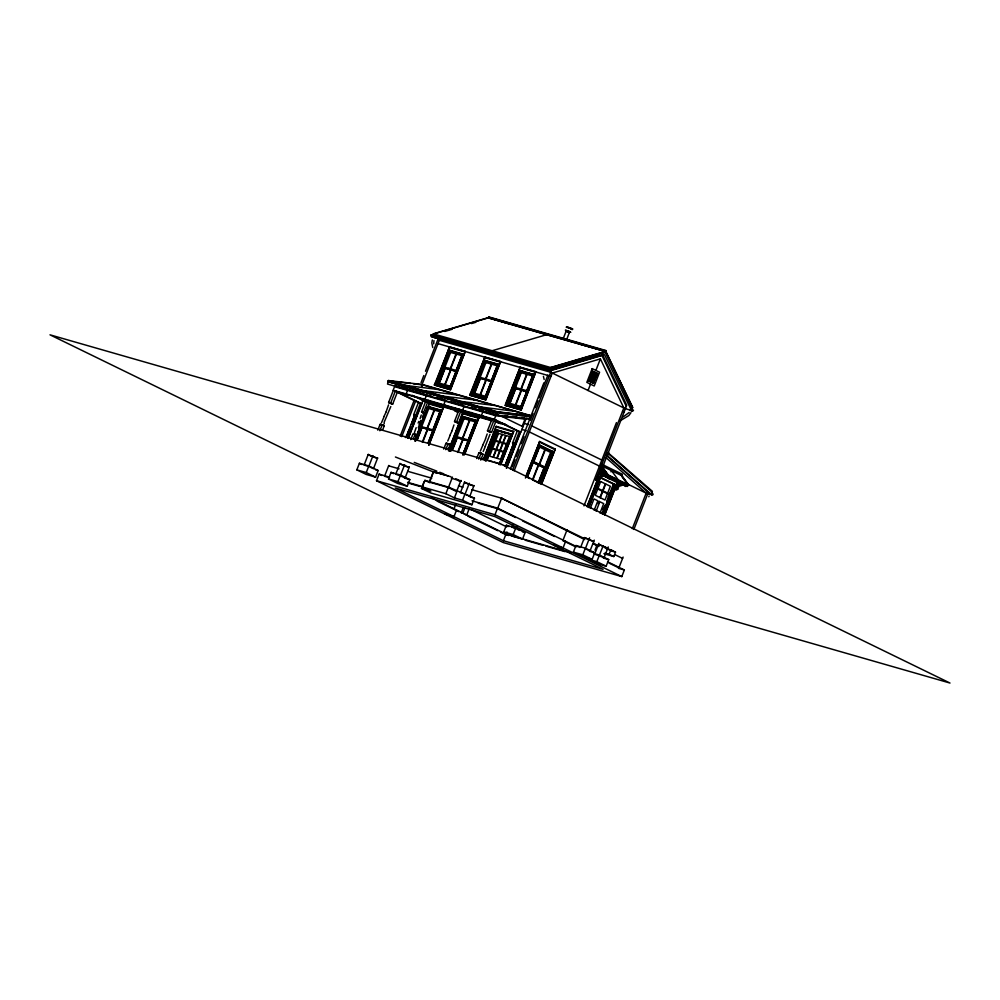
<?xml version="1.0" encoding="UTF-8"?>
<svg xmlns="http://www.w3.org/2000/svg" width="1000" height="1000" viewBox="0 0 1000 1000"><rect width="100%" height="100%" fill="white"/><g stroke="black" fill="none" stroke-linecap="round" stroke-linejoin="round"><path stroke-width="1.5" d="M471.15 412.425L471.463 414.462M381.475 422.775L384.2 416.45M384.087 416.2L386.25 411.775M386.163 411.662L388.55 404.875M384.188 423.9L384.175 422.15L390.8 406.562M391.575 403.9L389.575 403.075M433.462 337.075L434.487 337.375M447.05 443.462L449.188 444.225L448.4 444.062M447.75 441.062L450.1 435.363M449.988 435.112L452.15 430.688M452.062 430.575L453.938 424.95M455.475 422.038L457.475 422.762L456.737 422.6M482.713 445.238L485.575 438.963M485.262 446.562L483.2 451.488M485.5 438.762L487.163 433.975M488.425 431.5L490.425 432.275L489.7 432.062M648.45 493.738L649.837 494.2M414.387 432.713L416.163 427.675M459.462 411.425L455.788 409.538M408.587 430.9L408.1 432.537M507.45 459.288L505.788 463.663M432.325 339.963L431.825 342.938L432.738 347.488M433.95 340.55L433.7 343.9M423.25 399.875L423.725 398.537M412.413 426.637L415.887 417.85M410.712 431.325L411.225 429.85M509.588 459.7L515.562 444.363M423.15 400.15L425.938 401.4M387.975 381.637L496.825 412.925L387.975 381.637L388.4 380.538L422.688 384.575L531.362 415.775L530.913 416.938L496.637 412.863M388.7 380.9L387.488 384.025L495.763 415.1L529.837 419.125L531.05 416L495.863 405.588L461.562 401.538L461.325 402.738M356.825 469.862L359.4 463.263L368.812 465.962L378.15 470.525L375.575 477.125L366.163 474.412L356.825 469.862L366.238 472.562L375.575 477.125M368.3 454.25L364.087 465.075L368.787 466.425L373.013 455.6M377.812 430.175L380.05 424.412L380.775 424.387M393.35 390.312L388.625 402.413L389.175 402.925M379.862 430.763L382.113 425.012L381.55 424.613M389.975 403.025L390.688 403.013L395.412 390.913L421.8 403.775L408.312 438.387M382.475 430.325L384.15 426L383.6 425.487M366.238 472.562L368.812 465.962M405.175 385.637L403.963 388.75L407.95 389.225L395 385.5M377.675 457.875L373.462 468.7L369.963 467M407.5 390.35L406.1 393.963L408.237 395.012M488.2 317.663L433.288 333.85L432.863 334.95L550.55 368.725L605.462 352.55L632.238 408.562M607.575 561.8L624.35 569.975L621.788 576.575L503.3 542.575L376.512 480.737L379.087 474.137L389.575 477.163M431.037 334.95A1.45 1.05 -74 0 0 431.463 336.763A1.45 1.05 -74 0 0 432.938 335.875L433.25 335.062M388.775 465.425L384.55 476.262L389.012 477.537M400.175 436.2L413.663 401.587M421.037 382.663L423.825 375.538M425.487 371.25L437.738 339.85L550.725 372.275L625.388 408.7M401.737 436.65L415.8 400.6M421.475 386.037L439.3 340.312M422.238 385.75L422.688 384.575M422.438 385.8L422.775 384.925L494.3 405.45M388.5 478.963L391.075 472.362L400.487 475.062L409.825 479.613L407.25 486.213L397.837 483.512L388.5 478.963L397.912 481.662L407.25 486.213M414.263 415.163L413.713 414.65L418.425 402.55L420.487 403.137L415.775 415.238L414.913 415.5M424.012 391.037L422.788 394.162L431.125 395.875M405.962 437.65L414.387 416.025M444.312 339.15L444.613 338.312L444.288 339.137A1.45 1.05 -74 0 1 442.812 340.012A1.45 1.05 -74 0 1 442.388 338.212L442.362 338.2M406.812 436.35L410.75 426.262M414.688 416.163L411.35 424.387M415.938 417.7L416.7 415.975M408.013 438.237L421.512 403.638M421.75 403.762L423.363 399.637M399.988 463.338L395.763 474.175L405.138 477.8L409.363 466.962M424.925 399.375L426.337 395.763M410.763 439.625L413 433.875L415.775 434.562M426.3 399.775L421.587 411.875L422.137 412.388M413.387 438.787L415.062 434.462L414.513 434.075M422.925 412.488L423.638 412.463L428.363 400.363L430.4 401.362L414.862 441.213M434.412 384.938L435.062 383.338L451.025 387.975L465.288 351.4L450.575 389.712L434.412 384.988L450.575 389.712M419.275 424.663L420.95 420.35M465.288 351.4L449.588 346.887L435.062 383.338M418.325 427.663L421.15 420.438M422.275 417.55L423.963 413.212M434.875 385.213L449.588 346.887M424.237 413.35L422.525 412.525L423.25 412.938M397.912 481.662L404.688 464.688M415.225 439.475L427.912 406.413L442.225 410.525M436.875 383.938L449.787 350.312L436.7 383.862M415.25 439.487L427.912 406.413M438.562 384.4L437.175 383.725L450.062 350.737L462.625 354.338M453.55 342.188A1.487 1.075 -74 0 0 453.725 341.85L454.05 341.025M415.688 441L421.312 426.562L433.875 430.163M437.875 384.062L444.475 367.15M421.712 426.613L428.762 408.525L439.938 411.737L432.887 429.825M416.613 440.15L421.9 426.838M439.012 382.938L444.513 368.85M416.875 440.025L421.838 427.3M440.087 380.525L441.725 376.325M441.912 375.788L444.712 368.612M417.088 440.238L421.975 427.725M445.138 368.325L439.363 383.1L450.55 386.312M439.25 389.65L405.075 385.325L404.837 386.512M427.1 428.162L434.15 410.075M450.262 368.762L456.025 353.975M427.5 428.275L434.55 410.188M450.662 368.875L456.425 354.087M422.312 442.212L427.362 429.275M444.762 384.65L450.525 369.862M422.713 442.325L427.762 429.387M445.15 384.762L450.913 369.975M442.738 396.138L442.5 397.325M442.837 396.45L441.625 399.562L445.613 400.037M463.137 344.55L463.462 343.725M428 443.113L440.863 410.125L428.188 443.2M428.812 442.062L433.15 430.925M451.075 384.963L456.312 371.525M431.05 437.375L433.3 431.6M445.163 401.163L443.75 404.775L445.9 405.825M452.088 383.438L453.738 379.212M428.812 444.938L443.413 407.5L428.95 445.188M472.875 346.438L472.562 347.262A1.487 1.075 -74 0 1 471.05 348.162A1.487 1.075 -74 0 1 470.613 346.312L470.637 346.325M421.463 488.413L430.875 491.125L422.312 486.95L424.888 480.35L448.425 487.1L474.462 498.162L471.887 504.762L430.788 492.975L421.463 488.413L424.025 481.812M458.088 395.05L423.9 390.725L423.663 391.925M605.825 350.513L488.913 316.95L488.188 317.9L605.087 351.463L605.825 350.513L605.7 351.75M454.113 409.438L443.025 404.837L457.2 410.712M456.012 408.537L458.425 409.562L456.962 410.712M429.25 482.275L432.938 472.8M448.137 475.875L433.65 471.712L429.575 482.163L448.413 487.562L456.575 491.55L460.925 480.375M461.675 401.85L460.45 404.963L463.113 405.288M480.05 349.025L480.025 349.012A1.487 1.075 -74 0 0 480.462 350.863A1.487 1.075 -74 0 0 481.975 349.963L482.287 349.137M443.713 449.087L445.95 443.338L446.675 443.312M459.25 409.237L454.538 421.337L455.087 421.85M445.775 449.675L448.013 443.925L447.463 443.537M455.875 421.95L456.587 421.925L461.312 409.825L463.35 410.825L458.638 422.925L457.912 422.938M464 406.575L462.587 410.188L464.725 411.225M448.375 449.237L450.062 444.925L449.5 444.412M470.337 393.488L470.188 395.35L485.875 399.85L500.588 361.525L484.9 357.025L470.375 393.475L486.325 398.1L500.588 361.525M448.425 450.562L463.025 413.125L478.913 417.725L464.812 453.875M448.562 450.812L463.025 413.125M470.188 395.35L484.9 357.025M449.8 450.962L463.212 416.55L450 451.05M450.262 450.913L463.475 416.962L476.15 420.625L462.8 454.513M472.512 393.875L485.35 360.863L498.025 364.525L485.037 397.463L472.488 393.862L473.875 394.538M468.85 441.125L455.712 437.238L463.6 417.025M492.013 381.712L478.875 377.825L485.475 360.913M450.988 451.125L456.625 436.688M473.188 394.2L479.787 377.287M451.912 450.288L456.95 437.375M474.113 393.35L479.562 379.375M453.787 446.075L457.2 436.975M474.875 391.662L479.75 379.475M452.4 450.375L457.275 437.85M480.438 378.45L474.675 393.237L485.863 396.45M491.388 352.663L492.137 350.737L546.638 334.675L605.5 351.337L632.663 407.463L631.487 410.487L623.837 408.225M462.413 438.3L469.462 420.213M485.575 378.888L491.337 364.113M462.8 438.413L469.85 420.325M485.962 379L491.725 364.225M457.625 452.35L462.675 439.4M480.075 394.787L485.838 380M458.013 452.463L463.062 439.513M480.462 394.9L486.225 380.112M422.312 486.95L445.85 493.7L448.425 487.1M448.413 487.562L452.475 477.113M480.5 407.25L479.288 410.375L483.275 410.838L478.925 409.6M500.775 355.35L501.1 354.525L500.8 355.363L481.975 349.963M462.912 454.762L476.163 420.262L462.938 454.775M485.125 397.8L498.038 364.162L484.95 397.713M465.8 448.963L468.612 441.737M486.838 394.988L490.688 385.125M464.125 455.075L478.913 417.725M483.562 410.087L481.425 415.588L483.562 416.625M445.85 493.7L454.412 497.875L456.987 491.275M508.3 357.137L508.275 357.125A1.487 1.075 -74 0 0 508.713 358.975A1.487 1.075 -74 0 0 510.213 358.062L510.538 357.238M455.925 503.837L453.812 509.25L437.062 501.075M464.613 481.9L460.4 492.725L462.75 493.4M476.662 458.55L478.913 452.788L479.625 452.775M492.2 418.688L487.488 430.788L488.038 431.312L487.488 430.788L491.587 432.375L496.3 420.275M454.412 497.875L462.55 500.213L465.125 493.612M495.763 415.1L497.075 411.737L531.362 415.775M469.325 483.25L465.1 494.075L469.775 496.35L473.988 485.525M478.725 459.137L480.975 453.387L480.412 453M488.825 431.413L489.55 431.388L495.775 415.688L525.862 419.237M480.763 460.138L483.013 454.375L482.463 453.862M519.462 361.112A1.487 1.075 -74 0 0 519.637 360.775L519.95 359.95M463.263 507.575L461.213 512.85L462.775 513.3L464.837 508.025M483.137 460L496.262 426.337L513.713 431.388L501.037 463.913M483.775 458.963L496.262 426.337M505.637 403.625L505.5 405.475L521.188 409.988L535.9 371.662L520.2 367.163L505.675 403.6L521.638 408.237L535.9 371.662M505.5 405.475L520.2 367.163M484.562 460.25L496.45 429.75L511.163 434.012L499.275 464.513M484.762 460.35L496.625 429.837M484.913 460.5L496.712 430.175L511.075 434.263M485.7 460.875L497.512 430.562L511.637 434.613L509.95 438.95M509.175 404.675L507.788 404L520.662 370.988L533.337 374.65M486.112 461.012L498.013 430.513M486.838 459.725L494.725 439.513M495.85 436.625L498.2 430.613M508.5 404.338L516.413 384.025M518.062 379.787L519.712 375.562M508.875 404.888L515.675 387.713L515.087 387.425M509.062 404.988L510.7 400.788M511.788 397.987L515.612 388.212M515.75 388.587L509.988 403.375L521.163 406.575L526.4 393.137M469.237 508.6L466.662 515.2L464.075 513.938M529.05 363.475L529.375 362.65M520.875 389.025L526.638 374.25M521.275 389.137L527.038 374.363M515.375 404.925L521.138 390.138M515.775 405.037L521.538 390.25M514.575 411.275L480.4 406.95L480.163 408.137M533.513 374.375L520.462 407.938L533.538 374.387M499.038 464.55L511.163 434.012M521.05 407.938L522.7 403.713M523.8 400.9L525.45 396.662M521.188 409.988L521.638 408.237M500.938 462.05L503.762 454.825M506.012 449.05L507.7 444.725M538.787 365.35L538.462 366.175A1.487 1.075 -74 0 1 536.95 367.075A1.487 1.075 -74 0 1 536.525 365.225L536.538 365.238M500.4 464.95L513.713 431.388M513.138 443.537L512.575 443.025L517.3 430.925L519.362 431.512L514.637 443.612L513.925 443.638M504.825 466.025L513.263 444.4M508.462 456.875L508.025 457.95M508.7 456.425L509.45 454.5M506.8 461.85L513.525 443.688L515.262 444.312L513.737 443.875M522.175 426.325L524.987 419.137M506.325 468.062L520.375 432.013M506.613 468.212L520.675 432.163M526.312 418.1L520.812 432.2L494.263 419.288M510.312 468.963L543.9 382.812M550.163 368.612L549.837 369.438A1.487 1.075 -74 0 1 548.337 370.337A1.487 1.075 -74 0 1 547.9 368.488L430.988 334.938M512.15 466.737L514.963 459.525M516.087 456.637L518.888 449.438M521.138 443.663L523.95 436.45M530.212 420.4L532.975 413.325M535.175 407.663L537.938 400.6M539.038 397.762L547.863 375.138M631.487 410.487L604.612 354.738L550.1 370.8L432.113 336.875L549.8 370.65L550.988 367.625L605.9 351.45L632.663 407.463M563.4 338.188L566.15 331.15L566.975 331.325M376.512 480.737L494.988 514.75L497.562 508.15L576.812 546.8M478.212 503.137L497.537 508.688L501.763 497.863M512.587 470.075L551.625 369.95L600.35 355.588M514.15 470.825L552.275 373.05L600.388 358.875L623.837 407.95L601.362 465.588M566.712 339.462L569.4 332.362M503.775 531.862L506.35 525.262L515.763 527.962L525.1 532.513L522.525 539.113L513.112 536.413L503.775 531.862L513.188 534.562L522.525 539.113M525.7 476.838L539.688 441.5L525.425 478.075M527.312 475.475L530.062 468.438M527.137 477.275L539.875 445.188L527.337 477.337M503.387 540.725L603.038 569.325L494.9 516.6L395.262 488L503.387 540.725L505.962 534.125L571.4 552.913M500.487 532.013L505.938 534.663L506.987 531.95M511.812 527.375L512.837 524.738M538.212 465.062L532.45 479.85L538.188 482.65L543.95 467.863M532.837 480.037L538.6 465.262M539.125 464.412L544.888 449.625M539.513 464.6L545.275 449.825M513.188 534.562L515.763 527.962M516.763 525.862L515.737 528.5L513.125 527.75M538.4 483.088L541.125 476.1M541.325 475.562L544.4 467.713M538.6 483.15L544.663 467.287M539.2 482.962L549.325 457M539.9 483.137L552.238 451.575L539.388 445.3M539.975 483.537L552.712 451.438L540.175 483.6M541.25 484.412L555.25 449.075L541.538 484.263M593.6 383.387L588.55 381L592.4 371.1L597.463 373.488L593.212 383.275L597.463 373.488M592.8 371.213L588.55 381M588.038 390.525L590.525 384.175M595.887 370.425L600.388 358.875M567.1 529.725L562.875 540.55L575.475 546.7M583.987 505.875L616.45 422.612M626.862 486.037L606.638 476.175L600.2 467.675L606.538 476.3L627.35 486.438L628.625 484.9L621.85 475.675L601.038 465.525L607.55 475.087L628.35 485.225L621.663 476.138L622.413 474.312L601.6 464.162M595.688 480.163L597.5 479.425L598.862 480.087L597.337 480.913L595.688 480.163L600.013 469.05L605.562 476.6L606.925 477.275L608.55 476.175M596.038 480.087L597.163 477.2M597.5 479.425L598.625 476.538L604.188 474.725L605.55 475.387M599.462 474.387L601.013 470.412L603.75 472.938M648.312 492.375L606.663 455.562L607.825 452.587L652.375 491.337L651.162 494.425L648.225 493.587M587.038 506.475L597.1 480.675M587.175 506.7L597.175 481.087M602.45 467.55L626.737 405.262L602.263 354.062M651.162 494.425L607.45 455.788L609 453M588.35 507.362L599.987 477.2L605 475.575M600.825 475.05L602.737 470.15M588.575 507.287L600.462 477.35L588.737 507.475M590.275 508.375L593.975 498.888L597.863 500.788L594.163 510.275M573.4 552.125L575.962 545.525L585.388 548.225L594.712 552.775L592.15 559.375L582.725 556.675L573.4 552.125L582.812 554.825L592.15 559.375M631.862 408.462L631.538 409.288L633.462 410.225A1.487 1.075 -74 0 1 631.413 409.637M580.65 547.337L584.35 537.863M599.938 497.562L605.3 483.812M600.325 497.75L605.688 484M598.237 504.038L599.325 501.25M610.962 471.825L611.45 470.6L618.225 479.825L616.938 481.375L617.3 480.45M596.112 511.225L599.812 501.737L603.7 503.625L600 513.112M582.812 554.825L585.388 548.225M589.587 537.85L585.363 548.688L588.862 550.388M603.263 509.625L604.938 505.337M608.275 496.775L609.95 492.488M602.312 512.6L605.075 505.5M606.737 501.238L612.825 485.625M602.35 514.188L613.962 484.375M602.737 514.3L614.388 484.5L599.963 477.55M602.962 514.3L614.862 484.363L603.162 514.362M590.025 550.962L594.25 540.125M604.55 515.013L617.638 481.4M604.675 515.237L617.6 482.1L599.9 473.512M624.4 484.588L618.837 486.4L617.712 489.275L616.188 490.1L614.538 489.35L616.35 488.612L617.475 485.737L623.75 483.7M619.275 481.125L618.312 483.587L619.675 484.25L618.925 484.487M595 550.188L596.712 545.788M598.875 543.325L594.663 554.163L602.863 557.225M594 553.513L599.388 555.05L608.725 559.6L606.15 566.2L596.725 563.5L587.4 558.95L596.812 561.65L603.062 546.038L598.475 544.375L607.725 548.325L603.05 546.05M604.038 557.788L608.25 546.962M604.875 553.025L609.113 554.25L610.837 549.85L615.5 552.125L613.787 556.525L603.9 553.688M632.312 528.688L646.175 493.125L606.237 457.837M618.888 567.863L623.112 557.038M633.862 529.438L648.475 491.962L647.075 491.275M408.65 430.725L409.288 429.288M412.5 421.562L413.975 417.3M511.362 449.938L513.737 444.025M420.087 418.575L421.262 415.05M418.125 423.088L418.913 421.388M630.975 412.65L628.85 415.538L620.037 420.863M648.8 496.763L649.125 496.075M410.65 431.5L408.438 437.075M509.513 459.875L507.312 465.45M480.325 451.15L482.762 445.337M629.163 412.45L623.138 416.938M458.387 409.825C450.525 406.188 461.362 412.938 456.737 411.575M601.038 465.525L607.825 474.75L605.562 476.6M627.413 485.375L625.788 486.463L623.05 483.925L623.725 484.263M485.2 446.35L490 434.263M454.2 409.225L442.887 405.087L453.975 408.963M461.688 412.5L470.625 415.562L463.075 412.488M566.2 331.125L566.625 331.45M569.4 332.45L568.625 332.25M455 409.738L456.75 410.188M458.462 411.087L455.475 410.075L455.037 411.05L458.3 412.35L458.237 411.4L455.387 410.3M621.362 482.587L617.562 483.825L616.888 485.562L618.25 486.225M624.425 485.8L625.4 485.487M433.688 333.963L488.6 317.775L546.638 334.675M444.738 331.45L452.163 329.263M471.45 323.575L475.9 322.262M550.588 367.512L605.5 351.337L580.112 344.2M392.013 404.025L392.725 404L397.45 391.9L427.062 400.412M425.688 413.462L421.587 411.875L422.137 412.262M491.587 432.375L489.525 431.788L490.087 432.175M405.85 436.625L405.138 436.65L406.15 437.15M504.725 465L504 465.025L505.025 465.525M470.575 415.588L463 412.713M394.25 381.525L388.288 380.825L496.975 411.987L531.25 416.062M396.45 381.812L410.65 383.462M413.488 383.825L422.775 384.925M442.738 396.138L477.025 400.175L473.812 400.1M496.213 414.562L498.65 414.85M504.8 415.575L507.875 415.938M512.475 416.475L517.087 417.025M521.7 417.562L524.775 417.925M458.125 410.35L456.825 409.75M406.25 436.9L408.212 437.738M392.013 403.9L392.725 404L388.625 402.413L389.188 402.8M457.925 422.812L458.638 422.925L454.538 421.337L455.087 421.725M380.763 424.513L380.05 424.412L382.825 425.112M405.85 436.75L405.138 436.65L407.9 437.337M446.662 443.438L445.95 443.338L448.725 444.025M479.625 452.9L478.913 452.788L481.688 453.488M504.712 465.125L504 465.025L506.775 465.725M571.587 329.275L572.513 329.5L571.525 329.35M566.587 330.6L567.188 331.062M565.938 331.012L568.775 332M457.55 409L458.5 409.35L457.625 408.9M381.15 424.487L383.288 425.312M455.387 408.338L455.562 409.425M408.1 437.312L406.225 436.712L407.912 433.013M571.763 328.762L572.737 328.913L566.55 326.688M569.475 332.525L567.8 331.95M488.475 317.15L606 351M433.288 333.85L550.988 367.625M432.912 335.875L452.375 341.463M453.725 341.85L480.625 349.575M502.15 355.75L508.875 357.688M510.213 358.062L518.288 360.387M519.637 360.775L549.837 369.438L547.9 368.488M438.013 343.612L550.988 376.35M449.375 347.438L465.062 351.95M484.688 357.575L500.375 362.075M519.987 367.713L535.688 372.212M448.413 349.913L464.1 354.425M483.713 360.05L499.412 364.55M519.025 370.188L534.712 374.688M521.95 371.337L524.825 372.163M529.15 373.4L532.025 374.225M524.837 372.475L520.662 370.988M529.012 373.675L531.812 374.475M448.663 368.363L451.45 369.162M478.875 377.825L491.425 381.438M526.925 391.8L514.188 387.962L527.325 391.85M437.175 383.725L449.75 387.337M507.788 404L520.363 407.612M469.725 395.125L485.875 399.85M505.037 405.25L520.725 409.762M527.487 418.438L529.837 419.125M388.4 380.538L497.075 411.737M409.387 389.637L423.875 393.8M436.912 397.537L441.262 398.787M451.4 401.7L462.987 405.025M471.675 407.512L476.025 408.762M486.15 411.675L494.775 414.15M524.113 423.363L528.562 424.637M495.775 415.688L394.55 386.637L393.15 390.25L494.363 419.3M429.963 401.25L458.938 409.562M461.825 410.387L493 419.338M428.875 402.175L458.237 410.675M462.537 411.838L492.013 420.363M494.95 421.213L505.225 424.162M422.3 400.863L426.75 402.137M429.712 402.987L454.95 410.238M462.375 412.362L492.062 420.887M495.025 421.737L506.9 425.15M521.75 429.412L526.2 430.688M497.962 422.863L500.95 423.713M429.137 403.4L443.6 407.587M428.925 403.95L443.2 408.05M462.812 413.675L478.5 418.175M606.663 455.562L607.45 455.788M461.85 416.15L477.537 420.65M428.2 406.838L440.75 410.438M428.875 407.163L431.662 407.975M464.862 417.638L467.65 418.438M471.838 419.637L474.625 420.438M496.05 426.887L513.312 431.838M500.925 431.65L505.163 432.875M507.987 433.688L510.812 434.487M550.837 451.175L552.238 451.575M413.713 414.65L416.788 415.737L413.713 414.65L414.263 415.037M512.575 443.025L515.662 444.113L512.575 443.025L513.138 443.413M599.388 477.038L598.038 476.375L598.713 474.625L603.75 473.55M455.712 437.238L468.275 440.838M646.162 493.438L647.725 493.888L627.038 483.8M612.987 484.1L614.388 484.5M448 444.325L450.062 444.925L449.5 444.538M488.113 460.312L492.425 461.55M494.387 462.113L498.7 463.35M433.625 471.775L451 476.775M458.137 480.462L461.037 481.287L455.85 478.762M374 457.238L377.537 458.25L368.162 454.625L371.662 456.337M404.5 466L409.212 467.35L399.837 463.725L403.338 465.425M470.312 484.888L473.85 485.9L464.475 482.275L469.137 484.55M388.625 465.812L399.038 468.8M407.95 471.362L431.737 478.188M458.5 485.863L462.962 487.15M471.875 489.7L501.613 498.237L584.188 538.513M375.45 469.75L378.15 470.525M404.438 478.062L409.825 479.613M470.05 496.9L474.462 498.162M407.575 482.325L422.575 486.625M472.062 500.838L497.562 508.15M408.338 483.088L420.225 486.5M605.188 548.225L610.837 549.85M606.987 549.113L612.638 550.725M611.263 550.9L615.5 552.125M453.875 509.263L456.562 510.037L453.988 516.638L444.575 513.938M562.938 540.575L565.625 541.337L563.05 547.938L553.638 545.237M522.4 531.75L525.1 532.513M589.338 551.225L594.712 552.775M603.337 558.062L608.725 559.6M505.938 534.663L508.9 535.513M525.188 540.188L542.95 545.288M545.913 546.138L565.163 551.663M618.35 568.263L624.35 569.975M488.6 317.775L510.588 324.225M567.825 327.438L566.525 327.25M569.388 332.013L570.775 332.3L568.45 331.25M451.3 478.1L461.037 481.287M545.9 369.513L544.888 369.012L545.462 369.338M414.925 415.363L416.388 415.925M568.488 327.675L566.325 327.262M570.262 328.275L571.075 328.55M567.6 330.913L565.35 330.138L566.575 330.763M589.138 539.825L593.713 541.5L584.475 537.55L587.975 539.25M568.35 327.562L569.212 327.938M567.312 330.7L568.025 331.075M414.25 462.4L436.887 471.163M439.712 472.262L443.963 473.9M395.412 457L437.025 473.35M461.775 412.275L470.538 415.788M569.212 327.887L570.862 328.575M568.025 330.962L568.75 331.25M567.8 331.975L566.825 331.575M456.312 411.413L455.125 410.825M566.625 330.938L567.587 331.225M506.95 465.763L505.375 465.312M570.588 328.512L571.55 328.888M568.85 331.413L569.7 331.788M568.638 331.962L569.675 332.463M592.513 372.088L596.763 374.162M592.188 372.912L596.45 374.988M591.862 373.738L596.125 375.812M591.538 374.562L595.8 376.637M591.225 375.387L595.487 377.463M590.9 376.213L595.163 378.288M590.575 377.038L594.837 379.113M590.262 377.863L594.513 379.938M589.938 378.688L594.2 380.763M589.612 379.513L593.875 381.587M589.288 380.337L593.55 382.413M594.738 372.238L597.075 373.375M527.1 362.525L527.125 362.537A1.45 1.05 -74 0 0 528.375 364.275M517.688 359.825L517.712 359.837A1.487 1.075 -74 0 0 518.975 361.6M622.55 411.25L624.113 412M498.862 354.412L498.888 354.425A1.45 1.05 -74 0 0 500.387 355.962M489.438 351.712L489.462 351.725A1.45 1.05 -74 0 0 490.712 353.462M461.2 343.612L461.225 343.625A1.45 1.05 -74 0 0 462.475 345.35M451.8 340.913L451.775 340.9A1.487 1.075 -74 0 0 453.325 342.475M450.037 350.725L450.75 351.062M486.325 398.1L485.412 399.625M531.688 425.85L601.85 460.062M451.025 387.975L450.112 389.487M501.863 416.413L522.962 426.7M529.325 431.9L599.688 466.213M651.25 493.162L653.175 494.1A1.45 1.05 -74 0 1 651.125 493.512M539.5 441.438L555.25 449.075M607.825 474.75L628.625 484.9M495.7 420.387L517.3 430.925M539.475 442.05L555.037 449.625M599.875 474.113L617.375 482.65M538.513 444.525L554.062 452.1M539.075 445.3L541.838 446.65M600.275 477.287L614.862 484.363M496.712 430.175L498.1 430.85M616.35 488.612L617.712 489.275M412.2 395.288L423 400.562M597.95 488.413L607.675 493.15M597.737 488.963L607.463 493.7M395.938 391.613L419.6 403.15M534.188 462.062L545.25 467.45M480.975 453.387L483.013 454.375L482.45 453.988M507.088 466.112L505.5 465.225M527.1 477.238L529.775 478.55M448.013 443.925L450.062 444.925M415.062 434.462L417.113 435.462M382.113 425.012L384.15 426L383.6 425.613M615.375 554.9L622.575 558.4M609.113 554.25L613.787 556.525M575.962 545.525L579.963 547.475M497.537 508.688L515.612 517.5M522.562 520.887L554.538 536.487M609.087 563.088L617.487 567.188M596.812 561.65L606.15 566.2M424.888 480.35L429.775 482.738M494.988 514.75L621.788 576.575M462.55 500.213L471.887 504.762M517.038 529.138L519.625 530.4M506.35 525.262L509.012 526.562M470.988 509.45L506.763 526.9M391.075 472.362L393.738 473.663M431.388 497.762L505.962 534.125M359.4 463.263L362.062 464.562M455.05 509.85L458.75 511.65M467.825 516.075L497.762 530.675M379.087 474.137L381.863 475.5M501.613 498.237L584.763 539.6M593.075 543.737L598.612 546.487M571.163 328.775L571.6 329M569.2 331.575L569.888 331.912M482.137 453.688L480.288 453.075M416.238 434.775L414.387 434.162M593.987 543.288L598.8 546.4M608.325 453.525L652.05 492.163M621.462 475.487L628.237 484.712M601.425 465.712L608.212 474.938M600.85 466.9L602.663 469.363M601.838 355.163L626.3 406.362M543.413 376.325L544.15 379.462M630.1 410.15L631.7 410.812L630.1 410.15M603 508.988L603.862 509.062L603.05 508.837M487.25 458.05C487.938 459.775 488.413 456.188 487.25 458.05M450.637 352.425L444.875 367.212L456.05 370.425L461.812 355.637L450.637 352.425M462.725 354.025L449.837 387.675L462.725 354.025M485.087 360.45L472.2 394.087L485.087 360.45M464.062 418.663L457.013 436.75L468.2 439.95L475.25 421.875L464.062 418.663M485.938 362.562L480.175 377.35L491.362 380.55L497.125 365.775L485.938 362.562M520.4 370.575L507.512 404.225L520.4 370.575M521.25 372.7L515.487 387.475L526.663 390.688L532.425 375.913L521.25 372.7M492.438 448.963L489.625 456.175L493.05 457.163L495.863 449.95L492.438 448.963M495.487 441.125L492.65 448.413L496.075 449.4L498.925 442.113L495.487 441.125M498.512 433.35L495.7 440.575L499.137 441.562L501.95 434.338L498.512 433.35M496.262 450.062L493.45 457.275L496.775 458.237L499.588 451.012L496.262 450.062M499.312 442.225L496.475 449.513L499.812 450.462L502.65 443.175L499.312 442.225M502.337 434.45L499.525 441.675L502.863 442.625L505.675 435.412L502.337 434.45M499.988 451.125L497.175 458.35L500.6 459.338L503.413 452.113L499.988 451.125M503.038 443.288L500.2 450.575L503.638 451.562L506.475 444.275L503.038 443.288M506.075 435.525L503.25 442.738L506.688 443.725L509.5 436.512L506.075 435.525M539.538 447.025L533.775 461.8L544.862 467.212L550.625 452.425L539.538 447.025M592.188 368.612L586.825 382.362L594.212 385.975L599.575 372.225L592.188 368.612M592.487 371.463L588.85 380.812L593.125 382.9L596.775 373.55L592.487 371.463M600.638 481.538L595.275 495.288L605 500.025L610.35 486.275L600.638 481.538M608.45 478.338L610.662 479.225L608.45 478.338M456.125 371.3L443.575 367.7L456.712 371.587L456.125 371.3M432.962 430.7L420.412 427.1L433.55 430.988L432.962 430.7M533.075 462.375L545.513 468.45L533.075 462.375M501.938 464.55L50 334.825L498.062 553.325L950 683.05L501.938 464.55"/></g></svg>
